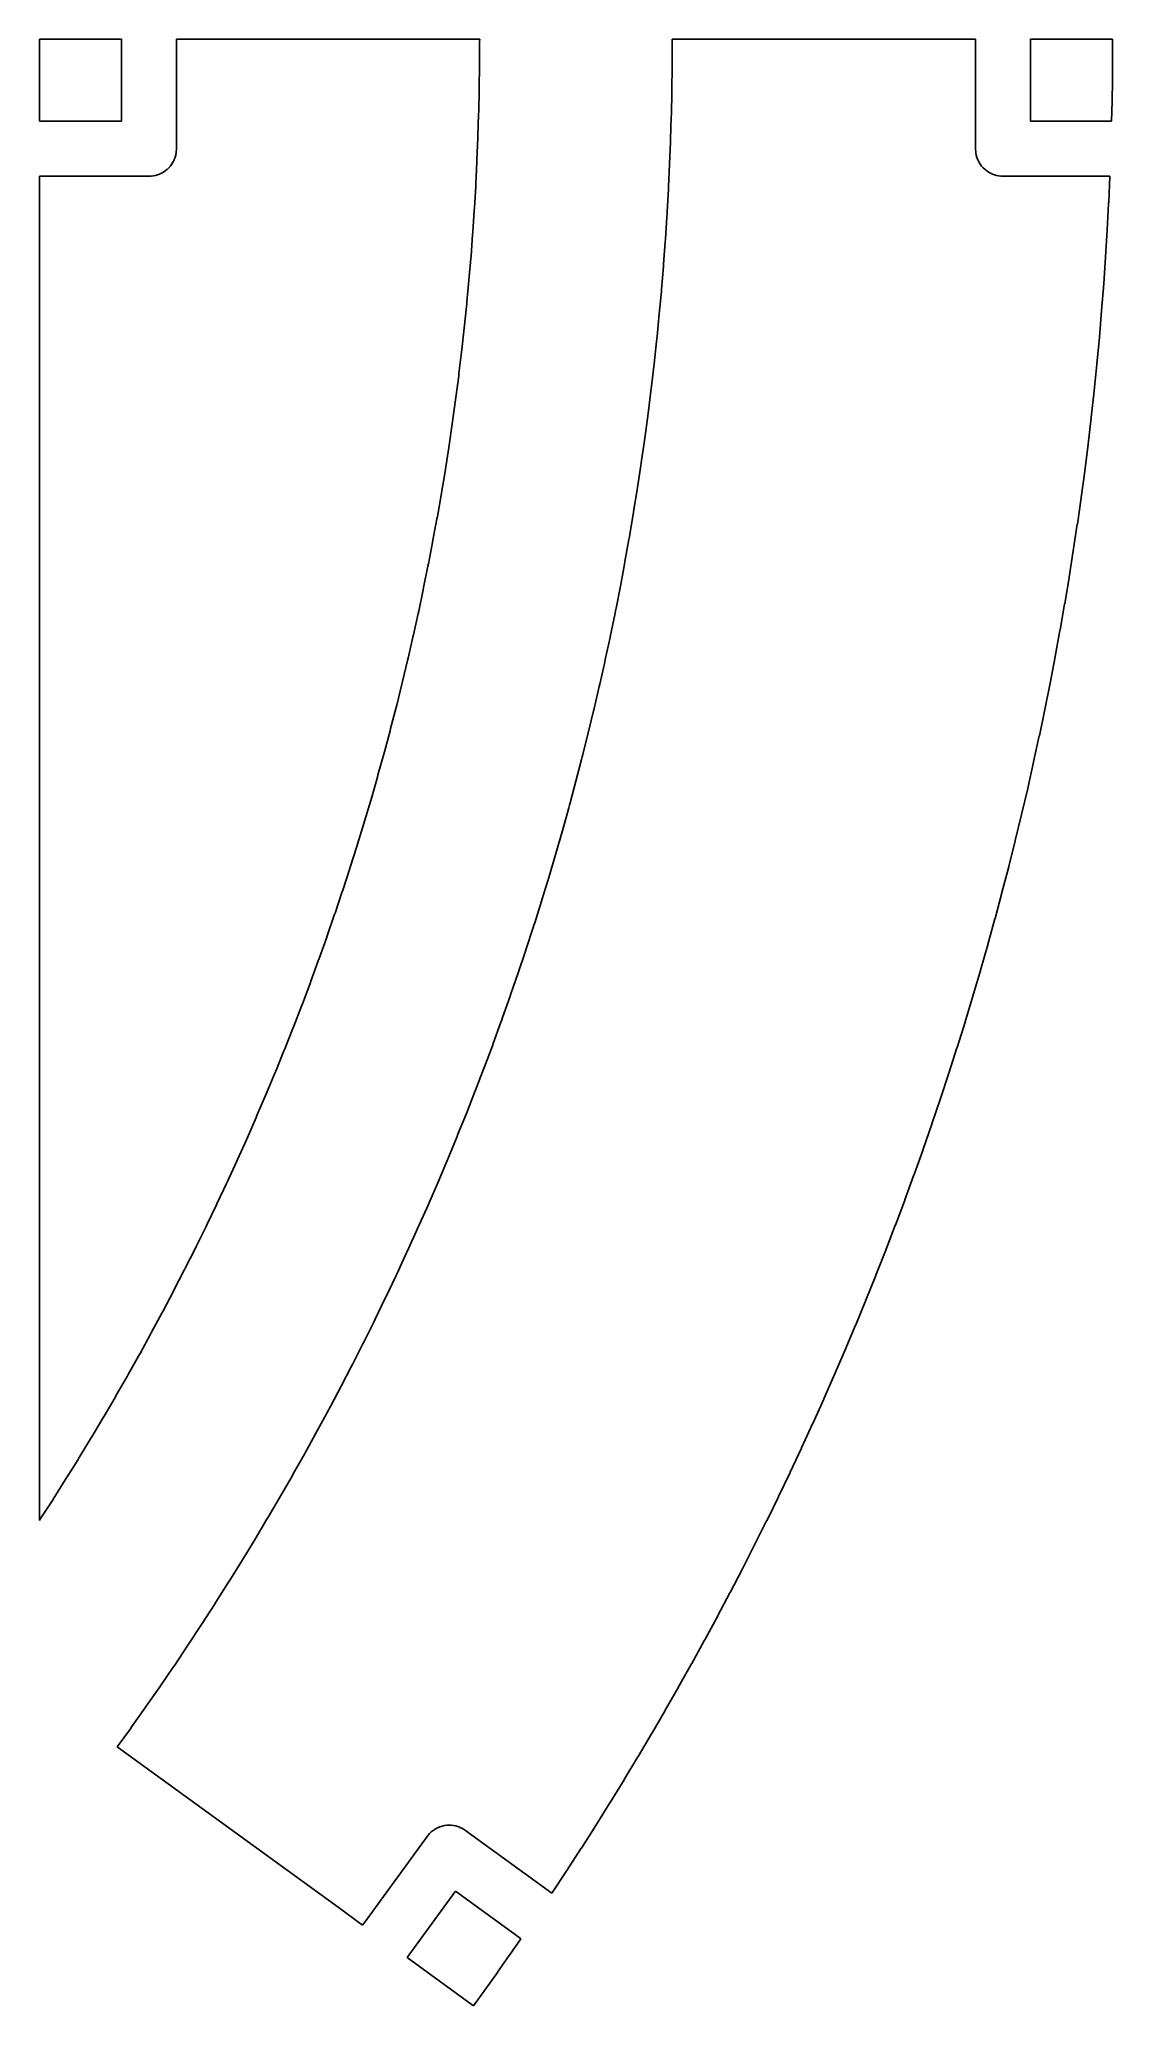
# Model space of a CAD drawing. Header units: millimetres. Extents: x 195 to 390, y 243 to 600.
import ezdxf

# ---------------------------------------------------------------- set-up
doc = ezdxf.new("R2010")
doc.units = ezdxf.units.MM
doc.layers.add('Mesh_cs', color=7, linetype='CONTINUOUS')

msp = doc.modelspace()

# ---------------------------------------------------------------- linework, layer by layer
at = {"layer": 'Mesh_cs'}
for p, q in [((195, 599.652, 11.9), (195, 600.148, 11.9)), ((195, 600.148, 11.9), (195.497, 600.148, 11.9)), ((195, 585.248, 11.9), (195, 599.652, 11.9)), ((195.497, 600.148, 11.9), (209.9, 600.148, 11.9)), ((209.9, 600.148, 11.9), (209.9, 585.745, 11.9)), ((219.9, 599.485, 11.9), (219.9, 600.148, 11.9)), ((219.9, 600.148, 11.9), (225.41, 600.148, 11.9)), ((219.9, 580.248, 11.9), (219.9, 599.485, 11.9)), ((225.41, 600.148, 11.9), (275, 600.148, 11.9)), ((274.998, 599.71, 11.9), (274.981, 595.767, 11.9)), ((275, 600.148, 11.9), (274.998, 599.71, 11.9)), ((309.98, 595.604, 11.9), (309.998, 599.694, 11.9)), ((309.998, 599.694, 11.9), (310, 600.148, 11.9)), ((310, 600.148, 11.9), (359.59, 600.148, 11.9)), ((359.59, 600.148, 11.9), (365.1, 600.148, 11.9)), ((365.1, 600.148, 11.9), (365.1, 599.485, 11.9)), ((365.1, 599.485, 11.9), (365.1, 580.248, 11.9)), ((375.1, 599.652, 11.9), (375.1, 600.148, 11.9)), ((375.1, 600.148, 11.9), (389.503, 600.148, 11.9)), ((375.1, 585.248, 11.9), (375.1, 599.652, 11.9)), ((389.503, 600.148, 11.9), (390, 600.148, 11.9)), ((390, 600.148, 11.9), (389.989, 596.454, 11.9)), ((274.975, 595.329, 11.9), (274.922, 591.386, 11.9)), ((274.981, 595.767, 11.9), (274.975, 595.329, 11.9)), ((309.922, 591.059, 11.9), (309.975, 595.149, 11.9)), ((309.975, 595.149, 11.9), (309.98, 595.604, 11.9)), ((389.989, 596.413, 11.9), (389.955, 592.719, 11.9)), ((389.989, 596.454, 11.9), (389.989, 596.413, 11.9)), ((274.912, 590.948, 11.9), (274.825, 587.005, 11.9)), ((274.922, 591.386, 11.9), (274.912, 590.948, 11.9)), ((309.824, 586.516, 11.9), (309.912, 590.605, 11.9)), ((309.912, 590.605, 11.9), (309.922, 591.059, 11.9)), ((389.954, 592.678, 11.9), (389.897, 588.984, 11.9)), ((389.955, 592.719, 11.9), (389.954, 592.678, 11.9)), ((274.811, 586.567, 11.9), (274.689, 582.626, 11.9)), ((274.825, 587.005, 11.9), (274.811, 586.567, 11.9)), ((309.81, 586.061, 11.9), (309.824, 586.516, 11.9)), ((389.895, 588.849, 11.9), (389.817, 585.248, 11.9)), ((389.897, 588.984, 11.9), (389.895, 588.849, 11.9)), ((195.497, 585.248, 11.9), (195, 585.248, 11.9)), ((209.9, 585.248, 11.9), (195.497, 585.248, 11.9)), ((209.9, 585.745, 11.9), (209.9, 585.248, 11.9)), ((274.689, 582.626, 11.9), (274.671, 582.188, 11.9)), ((309.687, 581.973, 11.9), (309.81, 586.061, 11.9)), ((389.327, 585.248, 11.9), (375.1, 585.248, 11.9)), ((389.817, 585.248, 11.9), (389.327, 585.248, 11.9)), ((219.655, 578.702, 11.9), (219.771, 579.119, 11.9)), ((219.771, 579.119, 11.9), (219.773, 579.132, 11.9)), ((219.773, 579.132, 11.9), (219.852, 579.557, 11.9)), ((219.852, 579.557, 11.9), (219.854, 579.57, 11.9)), ((219.854, 579.57, 11.9), (219.888, 579.902, 11.9)), ((219.888, 579.902, 11.9), (219.889, 579.916, 11.9)), ((219.889, 579.916, 11.9), (219.9, 580.248, 11.9)), ((274.671, 582.188, 11.9), (274.513, 578.247, 11.9)), ((309.511, 577.432, 11.9), (309.67, 581.519, 11.9)), ((309.67, 581.519, 11.9), (309.687, 581.973, 11.9)), ((365.1, 580.248, 11.9), (365.111, 579.916, 11.9)), ((365.111, 579.916, 11.9), (365.112, 579.902, 11.9)), ((365.112, 579.902, 11.9), (365.148, 579.557, 11.9)), ((365.148, 579.557, 11.9), (365.229, 579.119, 11.9)), ((365.229, 579.119, 11.9), (365.349, 578.689, 11.9)), ((216.06, 575.385, 11.9), (216.074, 575.389, 11.9)), ((216.074, 575.389, 11.9), (216.449, 575.494, 11.9)), ((216.449, 575.494, 11.9), (216.813, 575.63, 11.9)), ((216.813, 575.63, 11.9), (216.827, 575.635, 11.9)), ((216.827, 575.635, 11.9), (217.18, 575.799, 11.9)), ((217.18, 575.799, 11.9), (217.193, 575.805, 11.9)), ((217.193, 575.805, 11.9), (217.532, 575.997, 11.9)), ((217.532, 575.997, 11.9), (217.544, 576.005, 11.9)), ((217.544, 576.005, 11.9), (217.866, 576.224, 11.9)), ((217.866, 576.224, 11.9), (217.878, 576.232, 11.9)), ((217.878, 576.232, 11.9), (218.181, 576.476, 11.9)), ((218.181, 576.476, 11.9), (218.193, 576.486, 11.9)), ((218.193, 576.486, 11.9), (218.505, 576.784, 11.9)), ((218.505, 576.784, 11.9), (218.515, 576.794, 11.9)), ((218.515, 576.794, 11.9), (218.799, 577.119, 11.9)), ((218.799, 577.119, 11.9), (218.808, 577.129, 11.9)), ((218.808, 577.129, 11.9), (219.062, 577.478, 11.9)), ((219.062, 577.478, 11.9), (219.07, 577.489, 11.9)), ((219.07, 577.489, 11.9), (219.292, 577.86, 11.9)), ((219.292, 577.86, 11.9), (219.299, 577.872, 11.9)), ((219.299, 577.872, 11.9), (219.305, 577.884, 11.9)), ((219.305, 577.884, 11.9), (219.493, 578.273, 11.9)), ((219.493, 578.273, 11.9), (219.498, 578.285, 11.9)), ((219.498, 578.285, 11.9), (219.651, 578.689, 11.9)), ((219.651, 578.689, 11.9), (219.655, 578.702, 11.9)), ((274.492, 577.81, 11.9), (274.299, 573.871, 11.9)), ((274.513, 578.247, 11.9), (274.492, 577.81, 11.9)), ((309.318, 573.346, 11.9), (309.511, 577.432, 11.9)), ((365.349, 578.689, 11.9), (365.507, 578.273, 11.9)), ((365.507, 578.273, 11.9), (365.701, 577.872, 11.9)), ((365.701, 577.872, 11.9), (365.708, 577.86, 11.9)), ((365.708, 577.86, 11.9), (365.938, 577.478, 11.9)), ((365.938, 577.478, 11.9), (366.201, 577.119, 11.9)), ((366.201, 577.119, 11.9), (366.495, 576.784, 11.9)), ((366.495, 576.784, 11.9), (366.819, 576.476, 11.9)), ((366.819, 576.476, 11.9), (367.134, 576.224, 11.9)), ((367.134, 576.224, 11.9), (367.468, 575.997, 11.9)), ((367.468, 575.997, 11.9), (367.807, 575.805, 11.9)), ((367.807, 575.805, 11.9), (367.82, 575.799, 11.9)), ((367.82, 575.799, 11.9), (368.187, 575.63, 11.9)), ((368.187, 575.63, 11.9), (368.551, 575.494, 11.9)), ((368.551, 575.494, 11.9), (368.926, 575.389, 11.9)), ((368.926, 575.389, 11.9), (368.94, 575.385, 11.9)), ((195, 550.816, 11.9), (195, 575.248, 11.9)), ((195, 575.248, 11.9), (214.237, 575.248, 11.9)), ((214.237, 575.248, 11.9), (214.9, 575.248, 11.9)), ((214.9, 575.248, 11.9), (214.911, 575.249, 11.9)), ((214.911, 575.249, 11.9), (215.3, 575.264, 11.9)), ((215.3, 575.264, 11.9), (215.311, 575.266, 11.9)), ((215.311, 575.266, 11.9), (215.698, 575.312, 11.9)), ((215.698, 575.312, 11.9), (215.713, 575.315, 11.9)), ((215.713, 575.315, 11.9), (216.06, 575.385, 11.9)), ((274.274, 573.434, 11.9), (274.046, 569.497, 11.9)), ((274.299, 573.871, 11.9), (274.274, 573.434, 11.9)), ((309.067, 568.808, 11.9), (309.296, 572.892, 11.9)), ((309.296, 572.892, 11.9), (309.318, 573.346, 11.9)), ((368.94, 575.385, 11.9), (369.287, 575.315, 11.9)), ((369.287, 575.315, 11.9), (369.302, 575.312, 11.9)), ((369.302, 575.312, 11.9), (369.689, 575.266, 11.9)), ((369.689, 575.266, 11.9), (369.7, 575.264, 11.9)), ((369.7, 575.264, 11.9), (370.089, 575.249, 11.9)), ((370.089, 575.249, 11.9), (370.1, 575.248, 11.9)), ((370.1, 575.248, 11.9), (370.746, 575.248, 11.9)), ((370.746, 575.248, 11.9), (389.49, 575.248, 11.9)), ((389.49, 575.248, 11.9), (389.278, 570.53, 11.9)), ((274.017, 569.06, 11.9), (273.754, 565.125, 11.9)), ((274.046, 569.497, 11.9), (274.017, 569.06, 11.9)), ((309.013, 567.901, 11.9), (309.042, 568.355, 11.9)), ((309.042, 568.355, 11.9), (309.067, 568.808, 11.9)), ((389.268, 570.33, 11.9), (389.012, 565.492, 11.9)), ((389.27, 570.371, 11.9), (389.268, 570.33, 11.9)), ((389.278, 570.53, 11.9), (389.27, 570.371, 11.9)), ((273.721, 564.688, 11.9), (273.424, 560.756, 11.9)), ((273.754, 565.125, 11.9), (273.721, 564.688, 11.9)), ((308.749, 563.819, 11.9), (309.013, 567.901, 11.9)), ((389.009, 565.452, 11.9), (388.713, 560.616, 11.9)), ((389.012, 565.492, 11.9), (389.009, 565.452, 11.9)), ((308.417, 559.287, 11.9), (308.716, 563.366, 11.9)), ((308.716, 563.366, 11.9), (308.749, 563.819, 11.9)), ((273.387, 560.319, 11.9), (273.054, 556.39, 11.9)), ((273.424, 560.756, 11.9), (273.387, 560.319, 11.9)), ((308.045, 554.757, 11.9), (308.379, 558.834, 11.9)), ((308.379, 558.834, 11.9), (308.417, 559.287, 11.9)), ((388.711, 560.575, 11.9), (388.376, 555.742, 11.9)), ((388.713, 560.616, 11.9), (388.711, 560.575, 11.9)), ((273.054, 556.39, 11.9), (272.687, 552.464, 11.9)), ((307.635, 550.231, 11.9), (308.004, 554.305, 11.9)), ((308.004, 554.305, 11.9), (308.045, 554.757, 11.9)), ((388.373, 555.701, 11.9), (388, 550.871, 11.9)), ((388.376, 555.742, 11.9), (388.373, 555.701, 11.9)), ((195, 330.922, 11.9), (195, 550.816, 11.9)), ((272.601, 551.591, 11.9), (272.199, 547.669, 11.9)), ((272.646, 552.027, 11.9), (272.601, 551.591, 11.9)), ((272.687, 552.464, 11.9), (272.646, 552.027, 11.9)), ((387.996, 550.83, 11.9), (387.584, 546.003, 11.9)), ((388, 550.871, 11.9), (387.996, 550.83, 11.9)), ((272.199, 547.669, 11.9), (271.762, 543.75, 11.9)), ((307.231, 546.161, 11.9), (307.635, 550.231, 11.9)), ((271.713, 543.314, 11.9), (271.241, 539.399, 11.9)), ((271.762, 543.75, 11.9), (271.713, 543.314, 11.9)), ((306.698, 541.19, 11.9), (307.137, 545.257, 11.9)), ((307.137, 545.257, 11.9), (307.186, 545.709, 11.9)), ((307.186, 545.709, 11.9), (307.231, 546.161, 11.9)), ((387.581, 545.962, 11.9), (387.13, 541.139, 11.9)), ((387.584, 546.003, 11.9), (387.581, 545.962, 11.9)), ((306.224, 537.128, 11.9), (306.698, 541.19, 11.9)), ((387.126, 541.098, 11.9), (386.636, 536.278, 11.9)), ((387.13, 541.139, 11.9), (387.126, 541.098, 11.9)), ((271.189, 538.964, 11.9), (270.682, 535.053, 11.9)), ((271.241, 539.399, 11.9), (271.189, 538.964, 11.9)), ((305.605, 532.167, 11.9), (306.115, 536.225, 11.9)), ((306.115, 536.225, 11.9), (306.171, 536.676, 11.9)), ((306.171, 536.676, 11.9), (306.224, 537.128, 11.9)), ((386.632, 536.237, 11.9), (386.103, 531.422, 11.9)), ((386.636, 536.278, 11.9), (386.632, 536.237, 11.9)), ((270.626, 534.619, 11.9), (270.084, 530.713, 11.9)), ((270.682, 535.053, 11.9), (270.626, 534.619, 11.9)), ((270.024, 530.279, 11.9), (269.448, 526.378, 11.9)), ((270.084, 530.713, 11.9), (270.024, 530.279, 11.9)), ((305.061, 528.113, 11.9), (305.605, 532.167, 11.9)), ((386.099, 531.381, 11.9), (385.532, 526.569, 11.9)), ((386.103, 531.422, 11.9), (386.099, 531.381, 11.9)), ((269.384, 525.944, 11.9), (268.773, 522.048, 11.9)), ((269.448, 526.378, 11.9), (269.384, 525.944, 11.9)), ((304.358, 523.164, 11.9), (304.937, 527.213, 11.9)), ((304.937, 527.213, 11.9), (305.001, 527.663, 11.9)), ((305.001, 527.663, 11.9), (305.061, 528.113, 11.9)), ((385.526, 526.529, 11.9), (384.921, 521.722, 11.9)), ((385.532, 526.569, 11.9), (385.526, 526.529, 11.9)), ((268.773, 522.048, 11.9), (268.705, 521.615, 11.9)), ((303.676, 518.671, 11.9), (304.29, 522.715, 11.9)), ((304.29, 522.715, 11.9), (304.358, 523.164, 11.9)), ((268.705, 521.615, 11.9), (268.06, 517.725, 11.9)), ((303.027, 514.632, 11.9), (303.676, 518.671, 11.9)), ((384.915, 521.682, 11.9), (384.271, 516.88, 11.9)), ((384.921, 521.722, 11.9), (384.915, 521.682, 11.9)), ((267.988, 517.293, 11.9), (267.308, 513.409, 11.9)), ((268.06, 517.725, 11.9), (267.988, 517.293, 11.9)), ((302.955, 514.183, 11.9), (303.027, 514.632, 11.9)), ((384.265, 516.84, 11.9), (383.583, 512.043, 11.9)), ((384.271, 516.88, 11.9), (384.265, 516.84, 11.9)), ((267.232, 512.977, 11.9), (266.518, 509.099, 11.9)), ((267.308, 513.409, 11.9), (267.232, 512.977, 11.9)), ((302.272, 510.151, 11.9), (302.955, 514.183, 11.9)), ((383.577, 512.003, 11.9), (382.855, 507.212, 11.9)), ((383.583, 512.043, 11.9), (383.577, 512.003, 11.9)), ((266.438, 508.668, 11.9), (265.69, 504.796, 11.9)), ((266.518, 509.099, 11.9), (266.438, 508.668, 11.9)), ((301.398, 505.229, 11.9), (302.116, 509.255, 11.9)), ((302.116, 509.255, 11.9), (302.196, 509.703, 11.9)), ((302.196, 509.703, 11.9), (302.272, 510.151, 11.9)), ((265.606, 504.366, 11.9), (264.823, 500.501, 11.9)), ((265.69, 504.796, 11.9), (265.606, 504.366, 11.9)), ((300.562, 500.761, 11.9), (301.315, 504.782, 11.9)), ((301.315, 504.782, 11.9), (301.398, 505.229, 11.9)), ((382.849, 507.172, 11.9), (382.089, 502.387, 11.9)), ((382.855, 507.212, 11.9), (382.849, 507.172, 11.9)), ((264.823, 500.501, 11.9), (264.736, 500.072, 11.9)), ((299.775, 496.748, 11.9), (300.562, 500.761, 11.9)), ((382.082, 502.347, 11.9), (381.284, 497.568, 11.9)), ((382.089, 502.387, 11.9), (382.082, 502.347, 11.9)), ((264.736, 500.072, 11.9), (263.918, 496.214, 11.9)), ((381.277, 497.528, 11.9), (380.441, 492.756, 11.9)), ((381.284, 497.568, 11.9), (381.277, 497.528, 11.9)), ((263.828, 495.785, 11.9), (262.976, 491.935, 11.9)), ((263.918, 496.214, 11.9), (263.828, 495.785, 11.9)), ((298.774, 491.85, 11.9), (299.596, 495.857, 11.9)), ((299.596, 495.857, 11.9), (299.687, 496.302, 11.9)), ((299.687, 496.302, 11.9), (299.775, 496.748, 11.9)), ((262.881, 491.507, 11.9), (261.995, 487.665, 11.9)), ((262.976, 491.935, 11.9), (262.881, 491.507, 11.9)), ((297.823, 487.406, 11.9), (298.679, 491.405, 11.9)), ((298.679, 491.405, 11.9), (298.774, 491.85, 11.9)), ((380.433, 492.716, 11.9), (379.558, 487.951, 11.9)), ((380.441, 492.756, 11.9), (380.433, 492.716, 11.9)), ((261.896, 487.238, 11.9), (260.976, 483.403, 11.9)), ((261.995, 487.665, 11.9), (261.896, 487.238, 11.9)), ((296.834, 482.97, 11.9), (297.724, 486.962, 11.9)), ((297.724, 486.962, 11.9), (297.823, 487.406, 11.9)), ((379.551, 487.911, 11.9), (378.638, 483.153, 11.9)), ((379.558, 487.951, 11.9), (379.551, 487.911, 11.9)), ((260.874, 482.977, 11.9), (259.92, 479.151, 11.9)), ((260.976, 483.403, 11.9), (260.874, 482.977, 11.9)), ((295.806, 478.543, 11.9), (296.731, 482.527, 11.9)), ((296.731, 482.527, 11.9), (296.834, 482.97, 11.9)), ((378.63, 483.113, 11.9), (377.678, 478.362, 11.9)), ((378.638, 483.153, 11.9), (378.63, 483.113, 11.9)), ((259.92, 479.151, 11.9), (259.814, 478.726, 11.9)), ((259.814, 478.726, 11.9), (258.826, 474.908, 11.9)), ((294.74, 474.125, 11.9), (295.699, 478.101, 11.9)), ((295.699, 478.101, 11.9), (295.806, 478.543, 11.9)), ((377.67, 478.322, 11.9), (376.68, 473.58, 11.9)), ((377.678, 478.362, 11.9), (377.67, 478.322, 11.9)), ((258.716, 474.484, 11.9), (257.694, 470.675, 11.9)), ((258.826, 474.908, 11.9), (258.716, 474.484, 11.9)), ((293.747, 470.157, 11.9), (294.74, 474.125, 11.9)), ((376.672, 473.54, 11.9), (375.644, 468.805, 11.9)), ((376.68, 473.58, 11.9), (376.672, 473.54, 11.9)), ((257.58, 470.252, 11.9), (256.524, 466.453, 11.9)), ((257.694, 470.675, 11.9), (257.58, 470.252, 11.9)), ((292.495, 465.318, 11.9), (293.522, 469.277, 11.9)), ((293.522, 469.277, 11.9), (293.637, 469.716, 11.9)), ((293.637, 469.716, 11.9), (293.747, 470.157, 11.9)), ((375.635, 468.765, 11.9), (374.57, 464.039, 11.9)), ((375.644, 468.805, 11.9), (375.635, 468.765, 11.9)), ((256.407, 466.03, 11.9), (255.317, 462.241, 11.9)), ((256.524, 466.453, 11.9), (256.407, 466.03, 11.9)), ((291.434, 461.367, 11.9), (292.495, 465.318, 11.9)), ((255.196, 461.819, 11.9), (254.073, 458.039, 11.9)), ((255.317, 462.241, 11.9), (255.196, 461.819, 11.9)), ((291.316, 460.929, 11.9), (291.434, 461.367, 11.9)), ((374.56, 463.999, 11.9), (373.457, 459.282, 11.9)), ((374.57, 464.039, 11.9), (374.56, 463.999, 11.9)), ((253.948, 457.619, 11.9), (252.792, 453.849, 11.9)), ((254.073, 458.039, 11.9), (253.948, 457.619, 11.9)), ((290.099, 456.55, 11.9), (291.194, 460.491, 11.9)), ((291.194, 460.491, 11.9), (291.316, 460.929, 11.9)), ((373.447, 459.242, 11.9), (372.306, 454.534, 11.9)), ((373.457, 459.282, 11.9), (373.447, 459.242, 11.9)), ((288.844, 452.182, 11.9), (289.973, 456.113, 11.9)), ((289.973, 456.113, 11.9), (290.099, 456.55, 11.9)), ((372.296, 454.494, 11.9), (371.117, 449.795, 11.9)), ((372.306, 454.534, 11.9), (372.296, 454.494, 11.9)), ((252.663, 453.431, 11.9), (251.473, 449.671, 11.9)), ((252.792, 453.849, 11.9), (252.663, 453.431, 11.9)), ((287.551, 447.825, 11.9), (288.715, 451.746, 11.9)), ((288.715, 451.746, 11.9), (288.844, 452.182, 11.9)), ((251.34, 449.253, 11.9), (250.117, 445.505, 11.9)), ((251.473, 449.671, 11.9), (251.34, 449.253, 11.9)), ((286.355, 443.914, 11.9), (287.551, 447.825, 11.9)), ((371.107, 449.756, 11.9), (369.89, 445.066, 11.9)), ((371.117, 449.795, 11.9), (371.107, 449.756, 11.9)), ((249.981, 445.088, 11.9), (248.724, 441.35, 11.9)), ((250.117, 445.505, 11.9), (249.981, 445.088, 11.9)), ((284.991, 439.578, 11.9), (286.222, 443.479, 11.9)), ((286.222, 443.479, 11.9), (286.355, 443.914, 11.9)), ((369.879, 445.027, 11.9), (368.625, 440.347, 11.9)), ((369.89, 445.066, 11.9), (369.879, 445.027, 11.9)), ((248.584, 440.935, 11.9), (247.294, 437.208, 11.9)), ((248.724, 441.35, 11.9), (248.584, 440.935, 11.9)), ((368.614, 440.308, 11.9), (367.322, 435.639, 11.9)), ((368.625, 440.347, 11.9), (368.614, 440.308, 11.9)), ((247.151, 436.794, 11.9), (245.828, 433.08, 11.9)), ((247.294, 437.208, 11.9), (247.151, 436.794, 11.9)), ((283.45, 434.823, 11.9), (284.714, 438.713, 11.9)), ((284.714, 438.713, 11.9), (284.855, 439.145, 11.9)), ((284.855, 439.145, 11.9), (284.991, 439.578, 11.9)), ((245.681, 432.667, 11.9), (244.325, 428.964, 11.9)), ((245.828, 433.08, 11.9), (245.681, 432.667, 11.9)), ((282.009, 430.513, 11.9), (283.306, 434.392, 11.9)), ((283.306, 434.392, 11.9), (283.45, 434.823, 11.9)), ((367.31, 435.599, 11.9), (365.981, 430.941, 11.9)), ((367.322, 435.639, 11.9), (367.31, 435.599, 11.9)), ((244.325, 428.964, 11.9), (244.174, 428.552, 11.9)), ((280.678, 426.645, 11.9), (282.009, 430.513, 11.9)), ((365.969, 430.901, 11.9), (364.602, 426.254, 11.9)), ((365.981, 430.941, 11.9), (365.969, 430.901, 11.9)), ((244.174, 428.552, 11.9), (242.785, 424.862, 11.9)), ((279.166, 422.359, 11.9), (280.53, 426.215, 11.9)), ((280.53, 426.215, 11.9), (280.678, 426.645, 11.9)), ((364.591, 426.214, 11.9), (363.186, 421.578, 11.9)), ((364.602, 426.254, 11.9), (364.591, 426.214, 11.9)), ((242.631, 424.452, 11.9), (241.209, 420.773, 11.9)), ((242.785, 424.862, 11.9), (242.631, 424.452, 11.9)), ((278.859, 421.503, 11.9), (279.015, 421.931, 11.9)), ((279.015, 421.931, 11.9), (279.166, 422.359, 11.9)), ((241.051, 420.365, 11.9), (239.597, 416.699, 11.9)), ((241.209, 420.773, 11.9), (241.051, 420.365, 11.9)), ((277.462, 417.659, 11.9), (278.859, 421.503, 11.9)), ((363.174, 421.539, 11.9), (361.733, 416.913, 11.9)), ((363.186, 421.578, 11.9), (363.174, 421.539, 11.9)), ((239.435, 416.292, 11.9), (237.948, 412.64, 11.9)), ((239.597, 416.699, 11.9), (239.435, 416.292, 11.9)), ((275.873, 413.401, 11.9), (277.303, 417.233, 11.9)), ((277.303, 417.233, 11.9), (277.462, 417.659, 11.9)), ((361.72, 416.874, 11.9), (360.242, 412.261, 11.9)), ((361.733, 416.913, 11.9), (361.72, 416.874, 11.9)), ((237.783, 412.234, 11.9), (236.264, 408.595, 11.9)), ((237.948, 412.64, 11.9), (237.783, 412.234, 11.9)), ((274.248, 409.157, 11.9), (275.711, 412.977, 11.9)), ((275.711, 412.977, 11.9), (275.873, 413.401, 11.9)), ((360.242, 412.261, 11.9), (358.726, 407.659, 11.9)), ((236.095, 408.19, 11.9), (234.544, 404.565, 11.9)), ((236.264, 408.595, 11.9), (236.095, 408.19, 11.9)), ((272.585, 404.928, 11.9), (274.081, 408.734, 11.9)), ((274.081, 408.734, 11.9), (274.248, 409.157, 11.9)), ((358.713, 407.62, 11.9), (357.161, 403.031, 11.9)), ((358.726, 407.659, 11.9), (358.713, 407.62, 11.9)), ((234.371, 404.162, 11.9), (232.788, 400.551, 11.9)), ((234.544, 404.565, 11.9), (234.371, 404.162, 11.9)), ((271.057, 401.134, 11.9), (272.585, 404.928, 11.9)), ((232.788, 400.551, 11.9), (232.612, 400.149, 11.9)), ((269.152, 396.512, 11.9), (270.714, 400.292, 11.9)), ((270.714, 400.292, 11.9), (270.887, 400.712, 11.9)), ((270.887, 400.712, 11.9), (271.057, 401.134, 11.9)), ((357.148, 402.993, 11.9), (355.558, 398.416, 11.9)), ((357.161, 403.031, 11.9), (357.148, 402.993, 11.9)), ((232.612, 400.149, 11.9), (230.996, 396.552, 11.9)), ((355.545, 398.377, 11.9), (353.919, 393.814, 11.9)), ((355.558, 398.416, 11.9), (355.545, 398.377, 11.9)), ((230.816, 396.152, 11.9), (229.169, 392.57, 11.9)), ((230.996, 396.552, 11.9), (230.816, 396.152, 11.9)), ((267.382, 392.326, 11.9), (268.975, 396.093, 11.9)), ((268.975, 396.093, 11.9), (269.152, 396.512, 11.9)), ((353.905, 393.775, 11.9), (352.242, 389.225, 11.9)), ((353.919, 393.814, 11.9), (353.905, 393.775, 11.9)), ((228.986, 392.172, 11.9), (227.306, 388.604, 11.9)), ((229.169, 392.57, 11.9), (228.986, 392.172, 11.9)), ((265.756, 388.573, 11.9), (267.382, 392.326, 11.9)), ((227.12, 388.207, 11.9), (225.409, 384.654, 11.9)), ((227.306, 388.604, 11.9), (227.12, 388.207, 11.9)), ((263.732, 384.002, 11.9), (265.391, 387.741, 11.9)), ((265.391, 387.741, 11.9), (265.575, 388.156, 11.9)), ((265.575, 388.156, 11.9), (265.756, 388.573, 11.9)), ((352.228, 389.186, 11.9), (350.529, 384.649, 11.9)), ((352.242, 389.225, 11.9), (352.228, 389.186, 11.9)), ((225.219, 384.26, 11.9), (223.476, 380.722, 11.9)), ((225.409, 384.654, 11.9), (225.219, 384.26, 11.9)), ((261.854, 379.863, 11.9), (263.545, 383.588, 11.9)), ((263.545, 383.588, 11.9), (263.732, 384.002, 11.9)), ((350.515, 384.611, 11.9), (348.779, 380.088, 11.9)), ((350.529, 384.649, 11.9), (350.515, 384.611, 11.9)), ((223.282, 380.329, 11.9), (221.509, 376.807, 11.9)), ((223.476, 380.722, 11.9), (223.282, 380.329, 11.9)), ((259.94, 375.741, 11.9), (261.663, 379.451, 11.9)), ((261.663, 379.451, 11.9), (261.854, 379.863, 11.9)), ((348.764, 380.05, 11.9), (346.993, 375.541, 11.9)), ((348.779, 380.088, 11.9), (348.764, 380.05, 11.9)), ((221.311, 376.416, 11.9), (219.506, 372.91, 11.9)), ((221.509, 376.807, 11.9), (221.311, 376.416, 11.9)), ((257.991, 371.636, 11.9), (259.745, 375.331, 11.9)), ((259.745, 375.331, 11.9), (259.94, 375.741, 11.9)), ((346.978, 375.503, 11.9), (345.17, 371.008, 11.9)), ((346.993, 375.541, 11.9), (346.978, 375.503, 11.9)), ((219.306, 372.52, 11.9), (217.47, 369.03, 11.9)), ((219.506, 372.91, 11.9), (219.306, 372.52, 11.9)), ((217.266, 368.643, 11.9), (215.398, 365.169, 11.9)), ((217.47, 369.03, 11.9), (217.266, 368.643, 11.9)), ((256.007, 367.547, 11.9), (257.793, 371.227, 11.9)), ((257.793, 371.227, 11.9), (257.991, 371.636, 11.9)), ((345.154, 370.97, 11.9), (343.31, 366.49, 11.9)), ((345.17, 371.008, 11.9), (345.154, 370.97, 11.9)), ((215.191, 364.783, 11.9), (213.293, 361.327, 11.9)), ((215.398, 365.169, 11.9), (215.191, 364.783, 11.9)), ((253.987, 363.476, 11.9), (255.805, 367.14, 11.9)), ((255.805, 367.14, 11.9), (256.007, 367.547, 11.9)), ((343.295, 366.452, 11.9), (341.415, 361.987, 11.9)), ((343.31, 366.49, 11.9), (343.295, 366.452, 11.9)), ((213.293, 361.327, 11.9), (213.082, 360.943, 11.9)), ((251.933, 359.422, 11.9), (253.782, 363.07, 11.9)), ((253.782, 363.07, 11.9), (253.987, 363.476, 11.9)), ((341.399, 361.949, 11.9), (339.483, 357.5, 11.9)), ((341.415, 361.987, 11.9), (341.399, 361.949, 11.9)), ((211.153, 357.503, 11.9), (210.939, 357.121, 11.9)), ((213.082, 360.943, 11.9), (211.153, 357.503, 11.9)), ((249.843, 355.386, 11.9), (251.724, 359.018, 11.9)), ((251.724, 359.018, 11.9), (251.933, 359.422, 11.9)), ((339.467, 357.462, 11.9), (337.515, 353.028, 11.9)), ((339.483, 357.5, 11.9), (339.467, 357.462, 11.9)), ((210.939, 357.121, 11.9), (208.98, 353.698, 11.9)), ((247.932, 351.77, 11.9), (249.843, 355.386, 11.9)), ((208.762, 353.318, 11.9), (206.773, 349.913, 11.9)), ((208.98, 353.698, 11.9), (208.762, 353.318, 11.9)), ((245.561, 347.369, 11.9), (247.504, 350.968, 11.9)), ((247.504, 350.968, 11.9), (247.719, 351.368, 11.9)), ((247.719, 351.368, 11.9), (247.932, 351.77, 11.9)), ((337.499, 352.99, 11.9), (335.512, 348.572, 11.9)), ((337.515, 353.028, 11.9), (337.499, 352.99, 11.9)), ((206.552, 349.535, 11.9), (204.532, 346.148, 11.9)), ((206.773, 349.913, 11.9), (206.552, 349.535, 11.9)), ((243.587, 343.786, 11.9), (245.561, 347.369, 11.9)), ((335.495, 348.535, 11.9), (333.472, 344.132, 11.9)), ((335.512, 348.572, 11.9), (335.495, 348.535, 11.9)), ((204.308, 345.772, 11.9), (202.258, 342.403, 11.9)), ((204.532, 346.148, 11.9), (204.308, 345.772, 11.9)), ((243.145, 342.992, 11.9), (243.368, 343.388, 11.9)), ((243.368, 343.388, 11.9), (243.587, 343.786, 11.9)), ((333.455, 344.095, 11.9), (331.397, 339.709, 11.9)), ((333.472, 344.132, 11.9), (333.455, 344.095, 11.9)), ((202.03, 342.028, 11.9), (199.951, 338.678, 11.9)), ((202.258, 342.403, 11.9), (202.03, 342.028, 11.9)), ((241.141, 339.427, 11.9), (243.145, 342.992, 11.9)), ((331.38, 339.672, 11.9), (329.287, 335.303, 11.9)), ((331.397, 339.709, 11.9), (331.38, 339.672, 11.9)), ((199.72, 338.306, 11.9), (197.611, 334.974, 11.9)), ((199.951, 338.678, 11.9), (199.72, 338.306, 11.9)), ((238.88, 335.484, 11.9), (240.915, 339.032, 11.9)), ((240.915, 339.032, 11.9), (241.141, 339.427, 11.9)), ((197.376, 334.603, 11.9), (195.238, 331.29, 11.9)), ((197.611, 334.974, 11.9), (197.376, 334.603, 11.9)), ((236.585, 331.562, 11.9), (238.65, 335.092, 11.9)), ((238.65, 335.092, 11.9), (238.88, 335.484, 11.9)), ((329.269, 335.266, 11.9), (327.141, 330.914, 11.9)), ((329.287, 335.303, 11.9), (329.269, 335.266, 11.9)), ((195.238, 331.29, 11.9), (195, 330.922, 11.9)), ((234.257, 327.659, 11.9), (236.352, 331.171, 11.9)), ((236.352, 331.171, 11.9), (236.585, 331.562, 11.9)), ((327.123, 330.877, 11.9), (324.96, 326.542, 11.9)), ((327.141, 330.914, 11.9), (327.123, 330.877, 11.9)), ((231.894, 323.776, 11.9), (234.02, 327.271, 11.9)), ((234.02, 327.271, 11.9), (234.257, 327.659, 11.9)), ((324.942, 326.506, 11.9), (322.744, 322.188, 11.9)), ((324.96, 326.542, 11.9), (324.942, 326.506, 11.9)), ((229.739, 320.3, 11.9), (231.894, 323.776, 11.9)), ((322.726, 322.152, 11.9), (320.493, 317.852, 11.9)), ((322.744, 322.188, 11.9), (322.726, 322.152, 11.9)), ((227.071, 316.073, 11.9), (229.256, 319.53, 11.9)), ((229.256, 319.53, 11.9), (229.499, 319.914, 11.9)), ((229.499, 319.914, 11.9), (229.739, 320.3, 11.9)), ((224.609, 312.252, 11.9), (226.824, 315.691, 11.9)), ((226.824, 315.691, 11.9), (227.071, 316.073, 11.9)), ((320.474, 317.816, 11.9), (318.207, 313.534, 11.9)), ((320.493, 317.852, 11.9), (320.474, 317.816, 11.9)), ((222.115, 308.453, 11.9), (224.36, 311.872, 11.9)), ((224.36, 311.872, 11.9), (224.609, 312.252, 11.9)), ((318.188, 313.498, 11.9), (315.887, 309.234, 11.9)), ((318.207, 313.534, 11.9), (318.188, 313.498, 11.9)), ((219.588, 304.676, 11.9), (221.862, 308.076, 11.9)), ((221.862, 308.076, 11.9), (222.115, 308.453, 11.9)), ((315.868, 309.199, 11.9), (313.532, 304.954, 11.9)), ((315.887, 309.234, 11.9), (315.868, 309.199, 11.9)), ((217.028, 300.92, 11.9), (219.332, 304.3, 11.9)), ((219.332, 304.3, 11.9), (219.588, 304.676, 11.9)), ((313.513, 304.918, 11.9), (311.143, 300.692, 11.9)), ((313.532, 304.954, 11.9), (313.513, 304.918, 11.9)), ((214.437, 297.187, 11.9), (216.769, 300.547, 11.9)), ((216.769, 300.547, 11.9), (217.028, 300.92, 11.9)), ((311.123, 300.657, 11.9), (308.72, 296.45, 11.9)), ((311.143, 300.692, 11.9), (311.123, 300.657, 11.9)), ((211.813, 293.476, 11.9), (214.174, 296.816, 11.9)), ((214.174, 296.816, 11.9), (214.437, 297.187, 11.9)), ((209.158, 289.788, 11.9), (211.548, 293.107, 11.9)), ((211.548, 293.107, 11.9), (211.813, 293.476, 11.9)), ((308.7, 296.415, 11.9), (306.263, 292.227, 11.9)), ((308.72, 296.45, 11.9), (308.7, 296.415, 11.9)), ((249.277, 260.64, 11.9), (209.158, 289.788, 11.9)), ((306.242, 292.192, 11.9), (303.771, 288.025, 11.9)), ((306.263, 292.227, 11.9), (306.242, 292.192, 11.9)), ((303.751, 287.989, 11.9), (301.247, 283.842, 11.9)), ((303.771, 288.025, 11.9), (303.751, 287.989, 11.9)), ((301.226, 283.807, 11.9), (298.688, 279.68, 11.9)), ((301.247, 283.842, 11.9), (301.226, 283.807, 11.9)), ((298.667, 279.645, 11.9), (296.097, 275.538, 11.9)), ((298.688, 279.68, 11.9), (298.667, 279.645, 11.9)), ((267.737, 275.249, 11.9), (267.327, 275.075, 11.9)), ((268.162, 275.385, 11.9), (267.737, 275.249, 11.9)), ((268.596, 275.483, 11.9), (268.162, 275.385, 11.9)), ((269.039, 275.542, 11.9), (268.596, 275.483, 11.9)), ((269.443, 275.561, 11.9), (269.039, 275.542, 11.9)), ((269.846, 275.547, 11.9), (269.443, 275.561, 11.9)), ((270.233, 275.504, 11.9), (269.846, 275.547, 11.9)), ((270.247, 275.501, 11.9), (270.233, 275.504, 11.9)), ((270.644, 275.423, 11.9), (270.247, 275.501, 11.9)), ((271.018, 275.318, 11.9), (270.644, 275.423, 11.9)), ((271.383, 275.183, 11.9), (271.018, 275.318, 11.9)), ((296.075, 275.504, 11.9), (293.472, 271.418, 11.9)), ((296.097, 275.538, 11.9), (296.075, 275.504, 11.9)), ((265.432, 273.5, 11.9), (254.125, 257.938, 11.9)), ((265.636, 273.763, 11.9), (265.432, 273.5, 11.9)), ((265.645, 273.773, 11.9), (265.636, 273.763, 11.9)), ((265.877, 274.032, 11.9), (265.645, 273.773, 11.9)), ((266.2, 274.338, 11.9), (265.877, 274.032, 11.9)), ((266.549, 274.615, 11.9), (266.2, 274.338, 11.9)), ((266.922, 274.86, 11.9), (266.549, 274.615, 11.9)), ((267.315, 275.07, 11.9), (266.922, 274.86, 11.9)), ((267.327, 275.075, 11.9), (267.315, 275.07, 11.9)), ((271.397, 275.178, 11.9), (271.383, 275.183, 11.9)), ((271.719, 275.03, 11.9), (271.397, 275.178, 11.9)), ((271.732, 275.024, 11.9), (271.719, 275.03, 11.9)), ((272.073, 274.834, 11.9), (271.732, 275.024, 11.9)), ((272.083, 274.829, 11.9), (272.073, 274.834, 11.9)), ((272.406, 274.613, 11.9), (272.083, 274.829, 11.9)), ((272.416, 274.607, 11.9), (272.406, 274.613, 11.9)), ((272.938, 274.227, 11.9), (272.416, 274.607, 11.9)), ((288.102, 263.209, 11.9), (272.938, 274.227, 11.9)), ((293.45, 271.383, 11.9), (290.814, 267.318, 11.9)), ((293.472, 271.418, 11.9), (293.45, 271.383, 11.9)), ((290.704, 267.151, 11.9), (288.102, 263.209, 11.9)), ((290.792, 267.284, 11.9), (290.704, 267.151, 11.9)), ((290.814, 267.318, 11.9), (290.792, 267.284, 11.9)), ((270.583, 263.577, 11.9), (262.117, 251.925, 11.9)), ((282.093, 255.215, 11.9), (270.583, 263.577, 11.9)), ((253.735, 257.401, 11.9), (249.277, 260.64, 11.9)), ((254.125, 257.938, 11.9), (253.735, 257.401, 11.9)), ((280.436, 251.969, 11.9), (282.489, 254.927, 11.9)), ((282.489, 254.927, 11.9), (282.093, 255.215, 11.9)), ((262.117, 251.925, 11.9), (261.825, 251.523, 11.9)), ((261.825, 251.523, 11.9), (273.477, 243.057, 11.9)), ((278.233, 248.836, 11.9), (280.358, 251.857, 11.9)), ((280.358, 251.857, 11.9), (280.436, 251.969, 11.9)), ((276.065, 245.794, 11.9), (278.209, 248.802, 11.9)), ((278.209, 248.802, 11.9), (278.233, 248.836, 11.9)), ((273.477, 243.057, 11.9), (273.879, 242.765, 11.9)), ((273.879, 242.765, 11.9), (276.041, 245.76, 11.9)), ((276.041, 245.76, 11.9), (276.065, 245.794, 11.9))]:
    msp.add_line(p, q, dxfattribs=at)

doc.saveas('drawing.dxf')
